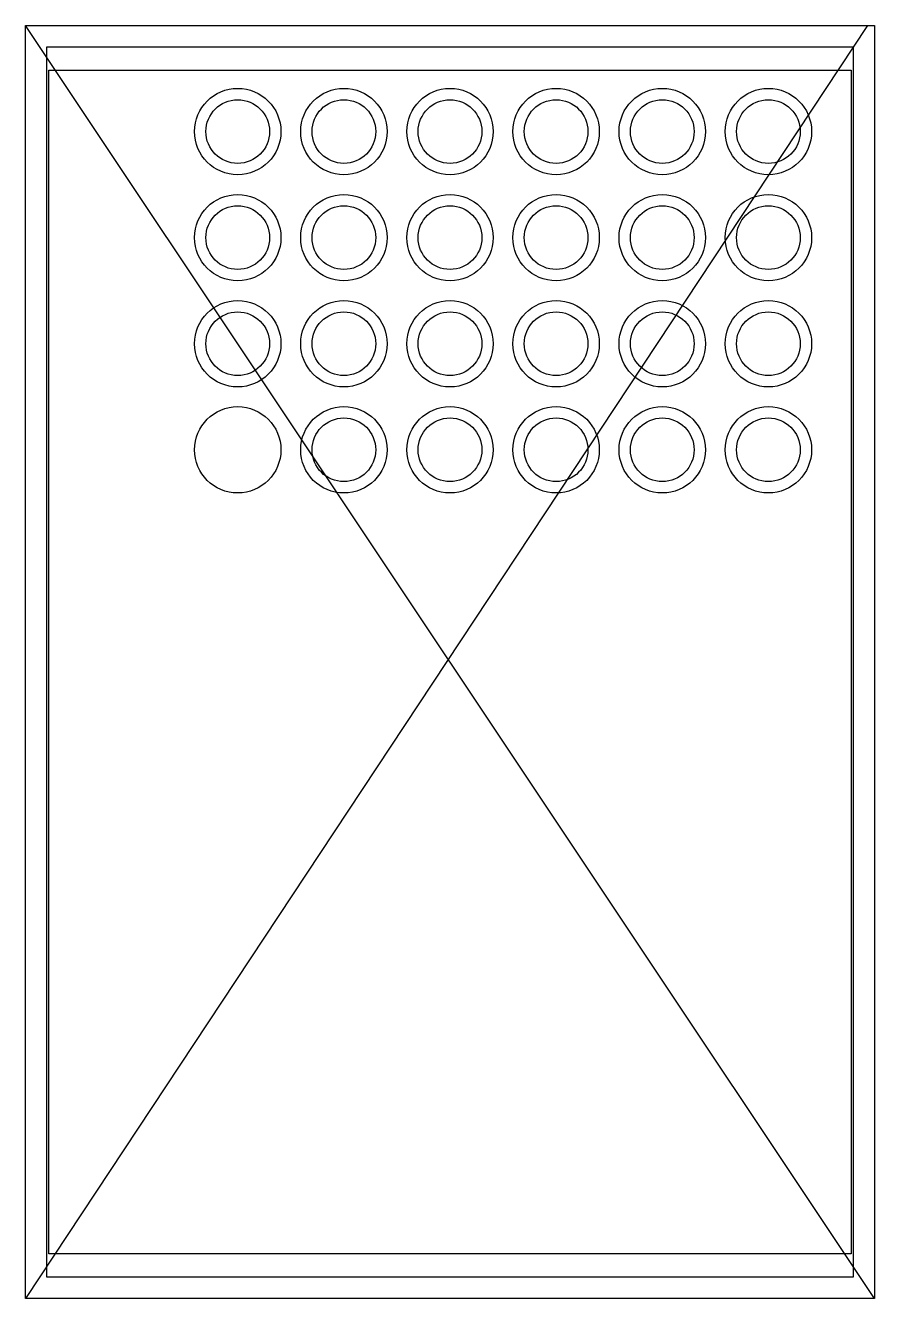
# Model space of a CAD drawing. Header units: millimetres. Extents: x -1541 to 1469, y 193 to 457.
# Drawn here: x 1405.1 to 1469.1, y 360.6 to 456.6 of the extents above; entities outside this region: 1.
import ezdxf

# ---------------------------------------------------------------- set-up
doc = ezdxf.new("R2010")
doc.units = ezdxf.units.MM

msp = doc.modelspace()

# ---------------------------------------------------------------- linework, layer by layer
at = {"color": 241, "true_color": 0xf7abae}
for p, q in [((1468.588, 456.594, 23.096), (1405.114, 360.594, 20.096)), ((1469.114, 360.594, 20.096), (1405.114, 456.594, 20.096))]:
    msp.add_line(p, q, dxfattribs=at)
for points, elevation in [([(1469.114, 456.594), (1469.114, 360.594), (1405.114, 360.594), (1405.114, 456.594)], 20.096), ([(1467.514, 454.994), (1467.514, 362.194), (1406.714, 362.194), (1406.714, 454.994)], 20.055), ([(1406.864, 363.969), (1406.864, 453.219), (1467.364, 453.219), (1467.364, 363.969)], 20.096)]:
    msp.add_lwpolyline(points, close=True, dxfattribs=dict(at, elevation=elevation))
for centre, radius in [((1421.114, 448.594, 20.055), 3.256), ((1429.114, 448.594, 20.034), 3.256), ((1437.114, 448.594, 20.014), 3.256), ((1445.114, 448.594, 19.993), 3.256), ((1453.114, 448.594, 19.972), 3.256), ((1461.114, 448.594, 19.952), 3.256), ((1421.114, 448.594, 20.055), 2.4), ((1429.114, 448.594, 20.034), 2.4), ((1437.114, 448.594, 20.014), 2.4), ((1445.114, 448.594, 19.993), 2.4), ((1453.114, 448.594, 19.972), 2.4), ((1461.114, 448.594, 19.952), 2.4), ((1421.114, 440.594, 20.055), 3.256), ((1429.114, 440.594, 20.034), 3.256), ((1437.114, 440.594, 20.014), 3.256), ((1445.114, 440.594, 19.993), 3.256), ((1453.114, 440.594, 19.972), 3.256), ((1461.114, 440.594, 19.952), 3.256), ((1421.114, 440.594, 20.055), 2.4), ((1429.114, 440.594, 20.034), 2.4), ((1437.114, 440.594, 20.014), 2.4), ((1445.114, 440.594, 19.993), 2.4), ((1453.114, 440.594, 19.972), 2.4), ((1461.114, 440.594, 19.952), 2.4), ((1421.114, 432.594, 20.055), 3.256), ((1429.114, 432.594, 20.034), 3.256), ((1437.114, 432.594, 20.014), 3.256), ((1445.114, 432.594, 19.993), 3.256), ((1453.114, 432.594, 19.972), 3.256), ((1461.114, 432.594, 19.952), 3.256), ((1421.114, 432.594, 20.055), 2.4), ((1429.114, 432.594, 20.034), 2.4), ((1437.114, 432.594, 20.014), 2.4), ((1445.114, 432.594, 19.993), 2.4), ((1453.114, 432.594, 19.972), 2.4), ((1461.114, 432.594, 19.952), 2.4), ((1421.114, 424.594, 20.055), 3.256), ((1429.114, 424.594, 20.034), 3.256), ((1437.114, 424.594, 20.014), 3.256), ((1445.114, 424.594, 19.993), 3.256), ((1453.114, 424.594, 19.972), 3.256), ((1461.114, 424.594, 19.952), 3.256), ((1429.114, 424.594, 20.034), 2.4), ((1437.114, 424.594, 20.014), 2.4), ((1445.114, 424.594, 19.993), 2.4), ((1453.114, 424.594, 19.972), 2.4), ((1461.114, 424.594, 19.952), 2.4)]:
    msp.add_circle(centre, radius, dxfattribs=at)
at = {"color": 5}
msp.add_circle((-1538.565, 195.242, 14.72), 2.4, dxfattribs=at)

doc.saveas('drawing.dxf')
